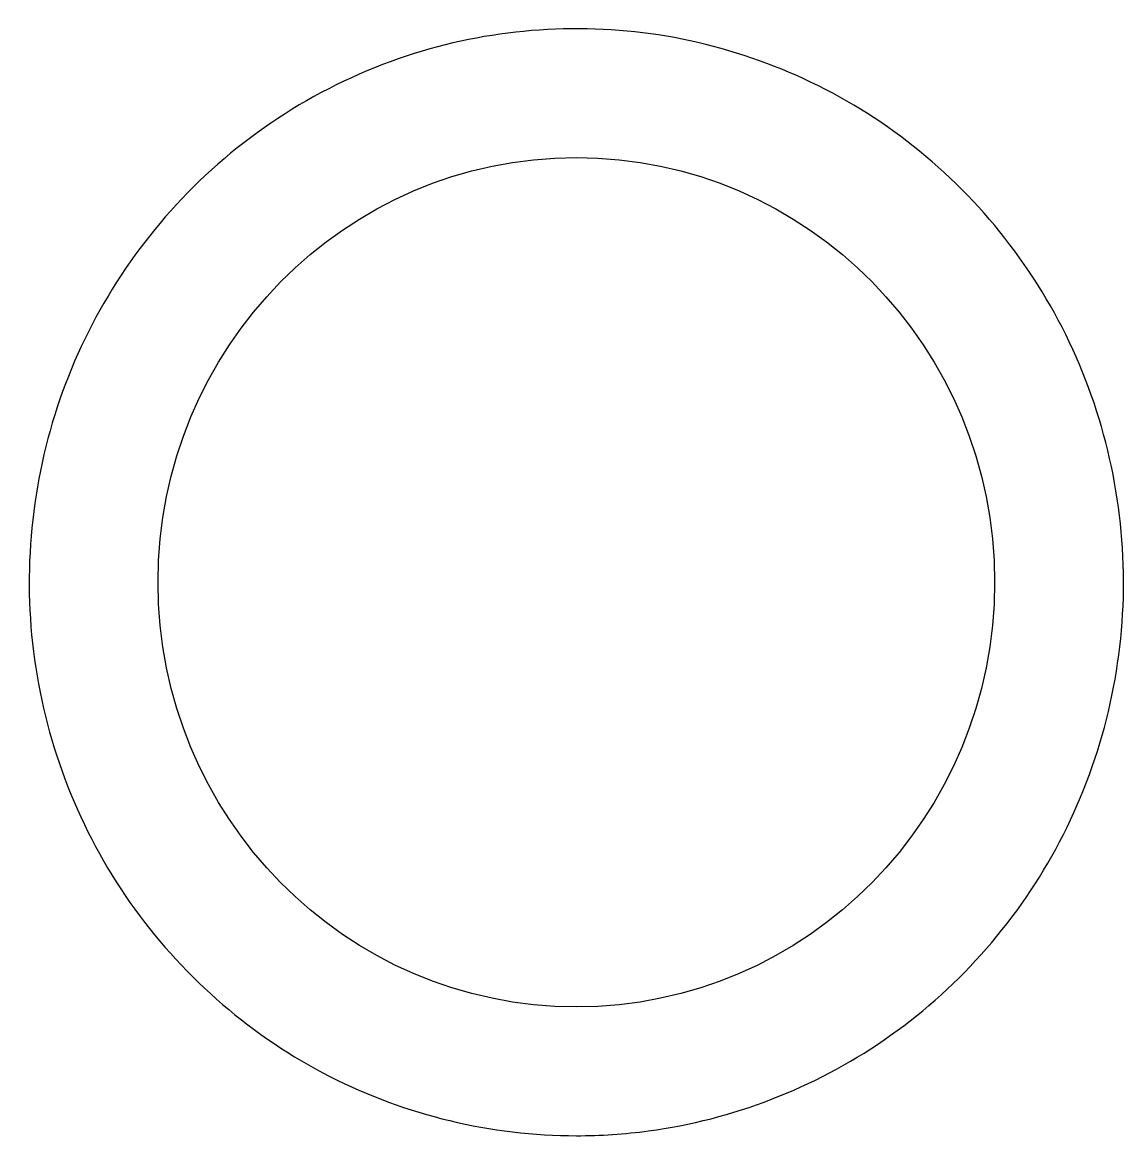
# Model space of a CAD drawing. Header units: millimetres. Extents: x -65 to 64, y -53 to 77.
import ezdxf

# ---------------------------------------------------------------- set-up
doc = ezdxf.new("R2010")
doc.units = ezdxf.units.MM
doc.layers.get('0').update_dxf_attribs({"linetype": 'CONTINUOUS'})

msp = doc.modelspace()

# ---------------------------------------------------------------- linework, layer by layer
msp.add_ellipse((0, 11.33), major_axis=(0, 49.45), ratio=0.984808)
msp.add_open_spline([(0, -53.12), (-9.92, -53.12), (-19.83, -50.73), (-28.68, -46.22), (-37.64, -41.65), (-45.5, -34.9), (-51.41, -26.73), (-57.39, -18.46), (-61.37, -8.73), (-62.94, 1.37), (-64.5, 11.5), (-63.63, 22), (-60.43, 31.73), (-57.25, 41.35), (-51.79, 50.21), (-44.61, 57.33), (-37.19, 64.7), (-27.95, 70.2), (-17.95, 73.17), (-8.46, 75.99), (1.68, 76.53), (11.41, 74.74), (21.21, 72.93), (30.56, 68.77), (38.48, 62.69), (46.5, 56.54), (53.03, 48.45), (57.39, 39.31), (61.78, 30.07), (63.96, 19.77), (63.68, 9.54), (63.4, -0.66), (60.68, -10.79), (55.81, -19.75), (51, -28.59), (44.09, -36.27), (35.82, -41.97), (27.67, -47.57), (18.2, -51.24), (8.41, -52.56), (5.63, -52.93), (2.81, -53.12), (0, -53.12)], degree=3, knots=[-3.141593, -3.141593, -3.141593, -3.141593, -2.675999, -2.675999, -2.675999, -2.204225, -2.204225, -2.204225, -1.726446, -1.726446, -1.726446, -1.24768, -1.24768, -1.24768, -0.774112, -0.774112, -0.774112, -0.284648, -0.284648, -0.284648, 0.179451, 0.179451, 0.179451, 0.646831, 0.646831, 0.646831, 1.120367, 1.120367, 1.120367, 1.598674, 1.598674, 1.598674, 2.075472, 2.075472, 2.075472, 2.546067, 2.546067, 2.546067, 3.009582, 3.009582, 3.009582, 3.141593, 3.141593, 3.141593, 3.141593])

doc.saveas('drawing.dxf')
